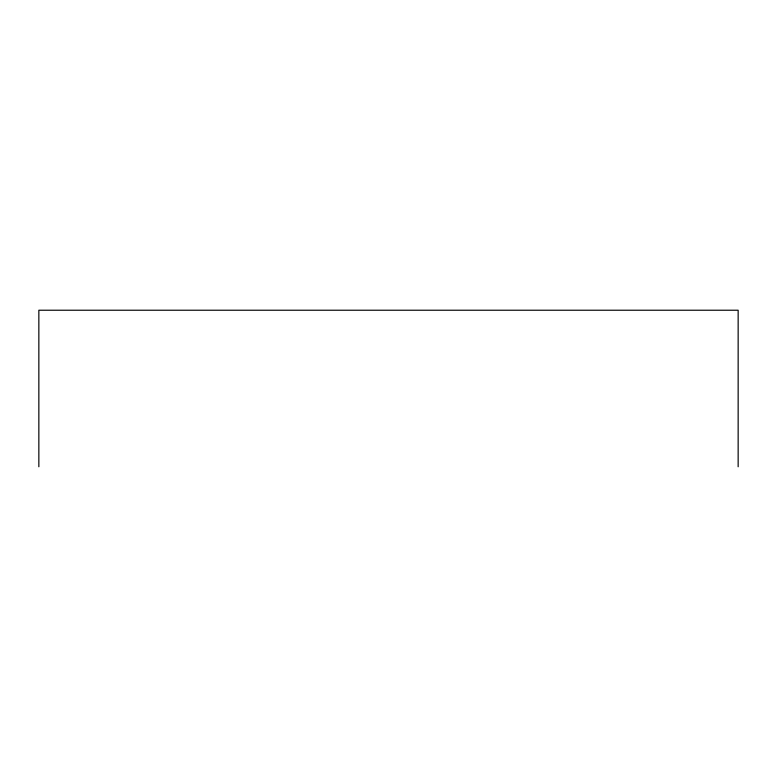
<?xml version="1.0" encoding="UTF-8"?>
<svg xmlns="http://www.w3.org/2000/svg" width="777" height="777" viewBox="0 0 777 777"><rect width="100%" height="100%" fill="white"/><g stroke="black" fill="none" stroke-linecap="round" stroke-linejoin="round"><path stroke-width="1.17" d="M738.15 466.773L738.15 310.227L38.85 310.227L38.85 466.773"/></g></svg>
